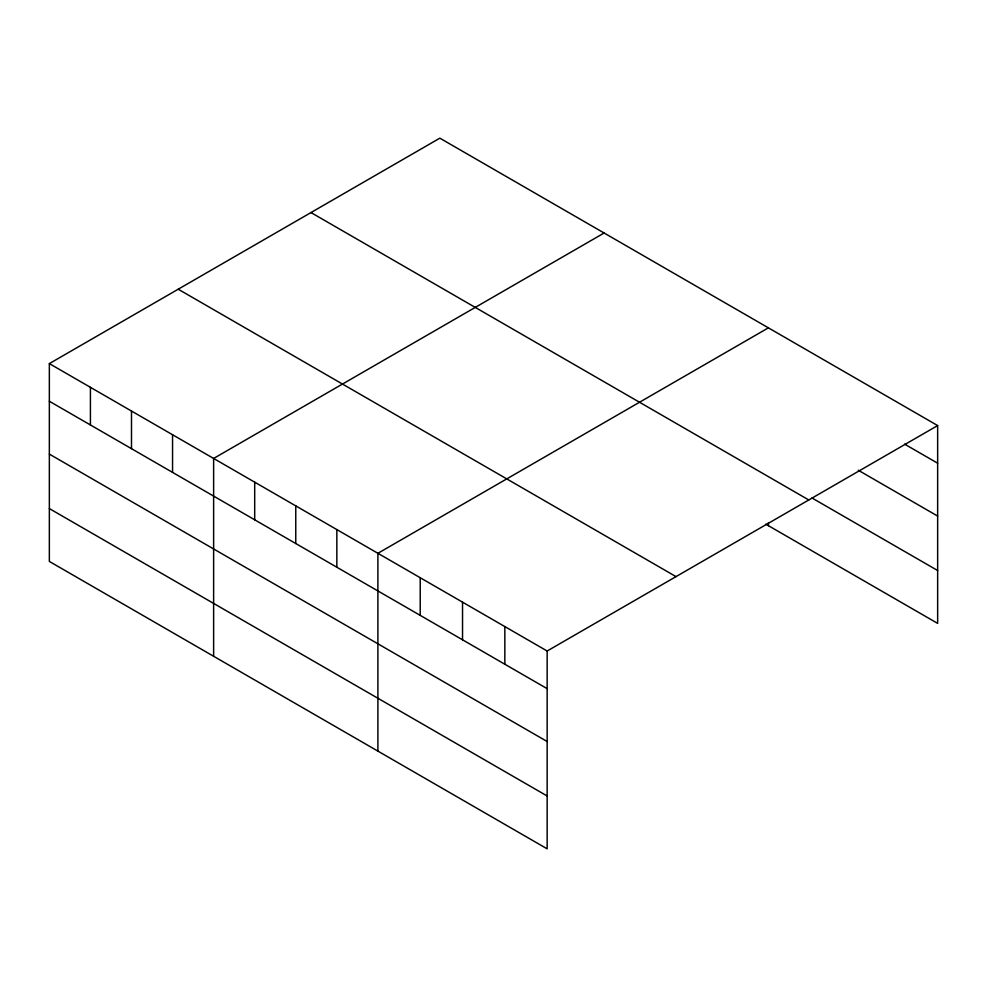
<?xml version="1.0" encoding="UTF-8"?>
<svg xmlns="http://www.w3.org/2000/svg" width="987" height="987" viewBox="0 0 987 987"><rect width="100%" height="100%" fill="white"/><g stroke="black" fill="none" stroke-linecap="round" stroke-linejoin="round"><path stroke-width="1.48" d="M49.35 363.611L547.156 651.013L547.156 848.832L49.35 561.43L49.35 363.611L439.844 138.168L937.65 425.57L937.65 623.389L765.752 524.146M604.118 233.006L213.624 458.449L213.624 656.281M768.392 327.844L377.898 553.3L377.898 751.119M547.156 651.013L937.65 425.57M904.598 444.125L937.65 463.199M858.308 470.256L937.65 516.065M812.03 498.003L937.65 570.523M310.979 212.563L808.785 499.965M178.215 289.216L676.021 576.618M49.35 401.253L547.156 688.655M49.35 454.106L547.156 741.521M49.35 508.576L547.156 795.978M768.392 522.654L768.392 525.676M504.838 626.585L504.838 664.226M462.533 602.156L462.533 639.798M420.215 577.728L420.215 615.37M336.838 529.587L336.838 567.229M295.767 505.875L295.767 543.516M254.695 482.162L254.695 519.804M172.552 434.749L172.552 472.378M131.493 411.036L131.493 448.666M90.422 387.323L90.422 424.953"/></g></svg>
